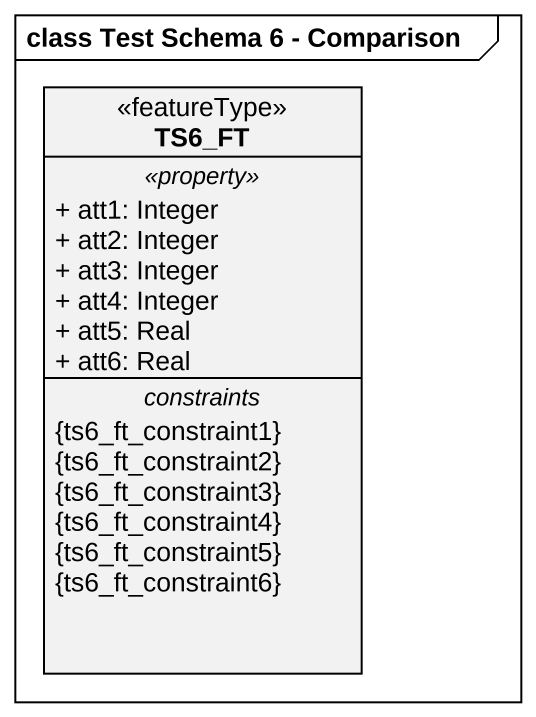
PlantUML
@startuml
mainframe class Test Schema 6 - Comparison
hide circle
hide empty members
skinparam classAttributeIconSize 0
class TS6_FT <<featureType>> {
  .. <<property>> ..
  + att1: Integer
  + att2: Integer
  + att3: Integer
  + att4: Integer
  + att5: Real
  + att6: Real
  -- constraints --
  {ts6_ft_constraint1}
  {ts6_ft_constraint2}
  {ts6_ft_constraint3}
  {ts6_ft_constraint4}
  {ts6_ft_constraint5}
  {ts6_ft_constraint6}
}
@enduml
